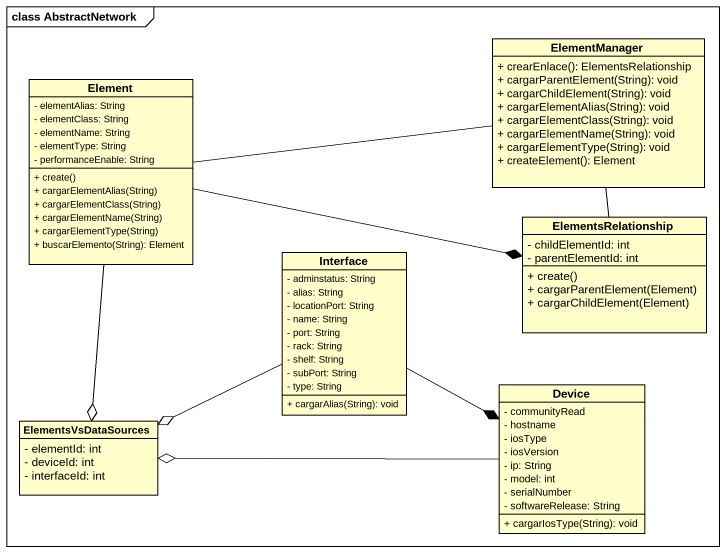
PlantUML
@startuml
mainframe class AbstractNetwork
hide circle
hide empty members
skinparam classAttributeIconSize 0
class ElementManager {
  + crearEnlace(): ElementsRelationship
  + cargarParentElement(String): void
  + cargarChildElement(String): void
  + cargarElementAlias(String): void
  + cargarElementClass(String): void
  + cargarElementName(String): void
  + cargarElementType(String): void
  + createElement(): Element
}
class Element {
  - elementAlias: String
  - elementClass: String
  - elementName: String
  - elementType: String
  - performanceEnable: String
  + create()
  + cargarElementAlias(String)
  + cargarElementClass(String)
  + cargarElementName(String)
  + cargarElementType(String)
  + buscarElemento(String): Element
}
class ElementsRelationship {
  - childElementId: int
  - parentElementId: int
  + create()
  + cargarParentElement(Element)
  + cargarChildElement(Element)
}
class "Interface" as Interface_ {
  - adminstatus: String
  - alias: String
  - locationPort: String
  - name: String
  - port: String
  - rack: String
  - shelf: String
  - subPort: String
  - type: String
  + cargarAlias(String): void
}
class Device {
  - communityRead
  - hostname
  - iosType
  - iosVersion
  - ip: String
  - model: int
  - serialNumber
  - softwareRelease: String
  + cargarIosType(String): void
}
class ElementsVsDataSources {
  - elementId: int
  - deviceId: int
  - interfaceId: int
}
ElementManager -left- Element
ElementManager -- ElementsRelationship
Element -right-* ElementsRelationship
Element --o ElementsVsDataSources
Interface_ -right-* Device
Interface_ -left-o ElementsVsDataSources
Device -left-o ElementsVsDataSources
@enduml
